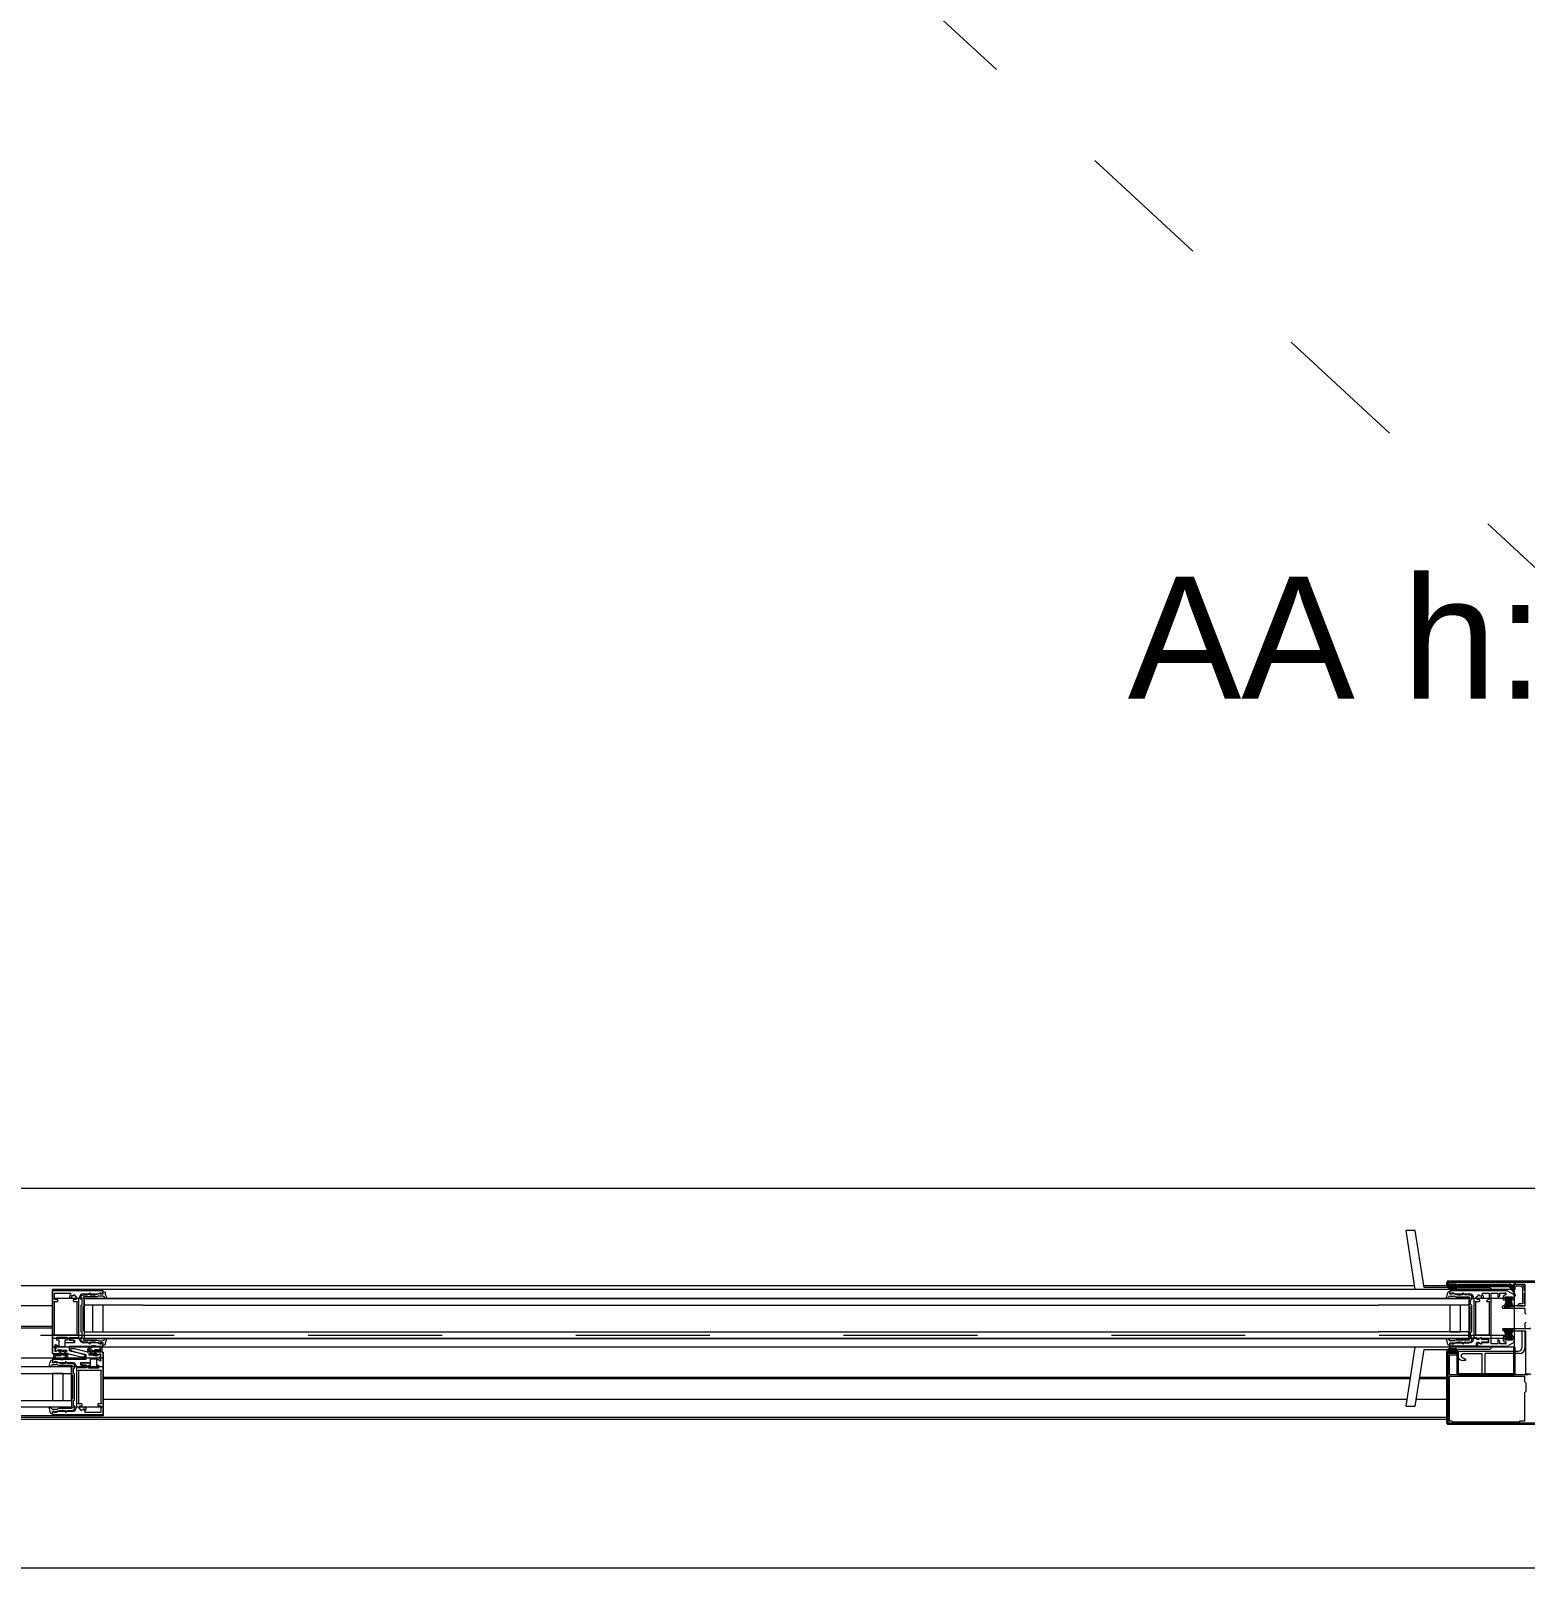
# Model space of a CAD drawing. Header units: metres. Extents: x -1.5 to 31.4, y -9.2 to 10.9.
# Drawn here: x 5.681 to 6.797, y -5.606 to -4.458 of the extents above; entities that cross this region are included whole.
import ezdxf

# ---------------------------------------------------------------- set-up
doc = ezdxf.new("R2010")
doc.units = ezdxf.units.M
doc.linetypes.add('Línea de rejilla', pattern=[0.022225, 0.0127, -0.003175, 0.003175, -0.003175])
doc.linetypes.add('Trazo', pattern=[0.0023, 0.0015, -0.0008])
for name, color, linetype, lineweight in [('A-DETL-GENF', 7, 'Continuous', 18), ('A-GLAZ', 7, 'Continuous', 18), ('A-WALL', 7, 'Continuous', 18), ('G-ANNO-TEXT', 7, 'Continuous', 9), ('G-IMPT', 7, 'Continuous', 18), ('S-GRID', 7, 'Continuous', 9)]:
    doc.layers.add(name, color=color, linetype=linetype, lineweight=lineweight)
doc.layers.add('A-DETL-HDLN', color=94, linetype='Trazo', lineweight=18, true_color=0x00a600)
doc.styles.add('Arial_2', font='arial.ttf', dxfattribs={"height": 0.091})

# ---------------------------------------------------------------- blocks, each defined once
blk = doc.blocks.new('VENTANA DOS HOJAS - A220 cm x H160 cm-2765769-ARQ_ELEC_PB')
at = {"layer": 'A-DETL-GENF', "color": 253, "true_color": 0xaaaaaa}
for p, q in [((0.0489, 0.0276), (0.9717, 0.0276)), ((0.0489, 0.0226), (0.9717, 0.0226)), ((0.0489, 0.0026), (0.9717, 0.0026)), ((0.0489, -0.0024), (0.9717, -0.0024))]:
    blk.add_line(p, q, dxfattribs=at)
at = {"layer": 'A-GLAZ', "color": 253, "true_color": 0xaaaaaa}
for p, q in [((0.999, 0.0782), (0.992, 0.0782)), ((0.992, 0.0782), (0.9989, 0.0342)), ((1.0058, 0.0357), (0.999, 0.0782)), ((0.9985, 0.037), (-1.023, 0.037)), ((1.023, 0.037), (1.0056, 0.037)), ((1.0249, 0.0357), (1.0058, 0.0357)), ((1.0249, 0.0357), (1.0549, 0.0357)), ((1.0249, 0.0357), (1.0249, 0.0342)), ((1.0564, 0.0342), (1.0549, 0.0357)), ((-0.0189, 0.0278), (-0.0189, 0.0342)), ((1.0729, 0.0342), (-0.0189, 0.0342)), ((-0.0189, -0.0025), (-0.0189, 0.0278)), ((-0.0189, 0.0278), (1.0729, 0.0278)), ((1.0729, 0.0342), (1.0729, 0.0278)), ((1.0729, 0.0278), (1.0729, -0.0025)), ((-0.0189, 0.0219), (-0.9928, 0.0219)), ((-0.0189, 0.0054), (-0.9954, 0.0054)), ((-0.0189, 0.0066), (-0.9952, 0.0066)), ((-0.0189, -0.0089), (-0.0189, -0.0025)), ((1.0729, -0.0025), (-0.0189, -0.0025)), ((1.0729, -0.0089), (-0.0189, -0.0089)), ((-0.0189, -0.0135), (-0.0189, -0.0089)), ((-0.0061, -0.0116), (-0.0061, -0.0089)), ((-0.0025, -0.01), (-0.0054, -0.01)), ((-0.0054, -0.01), (-0.0054, -0.0115)), ((0.0076, -0.0125), (-0.0025, -0.01)), ((0.9989, -0.0089), (0.992, -0.053)), ((0.999, -0.053), (1.0058, -0.0105)), ((1.0058, -0.0105), (1.0249, -0.0105)), ((1.0249, -0.0089), (1.0249, -0.0105)), ((1.0549, -0.0105), (1.0249, -0.0105)), ((1.0549, -0.0105), (1.0564, -0.009)), ((1.0729, -0.0025), (1.0729, -0.0089)), ((0.0189, -0.017), (-1.0729, -0.017)), ((-0.0189, -0.0135), (-0.0076, -0.0135)), ((-0.0076, -0.0135), (0.0025, -0.016)), ((0.0054, -0.0145), (-0.0061, -0.0116)), ((-0.0054, -0.0115), (0.0061, -0.0144)), ((0.0025, -0.016), (0.0054, -0.016)), ((0.0054, -0.016), (0.0054, -0.0145)), ((0.0061, -0.0144), (0.0061, -0.017)), ((0.0189, -0.0125), (0.0076, -0.0125)), ((0.0189, -0.0125), (0.0189, -0.017)), ((0.0189, -0.017), (0.0189, -0.0234)), ((-1.0729, -0.0234), (0.0189, -0.0234)), ((0.0189, -0.0234), (0.0189, -0.0537)), ((0.9954, -0.0314), (0.0189, -0.0314)), ((0.9952, -0.0326), (0.0189, -0.0326)), ((1.023, -0.0326), (1.0023, -0.0326)), ((1.023, -0.0314), (1.0025, -0.0314)), ((0.0189, -0.0537), (-1.0729, -0.0537)), ((0.9928, -0.0479), (0.0189, -0.0479)), ((0.0189, -0.0537), (0.0189, -0.0601)), ((0.992, -0.053), (0.999, -0.053)), ((1.023, -0.0479), (0.9999, -0.0479)), ((0.0189, -0.0601), (-1.0729, -0.0601)), ((1.023, -0.0615), (-0.9987, -0.0615)), ((1.023, -0.063), (-0.9985, -0.063))]:
    blk.add_line(p, q, dxfattribs=at)
at = {"layer": 'A-GLAZ', "color": 253, "lineweight": 35, "true_color": 0xaaaaaa}
for p, q in [((1.0935, 0.04), (1.023, 0.04)), ((1.023, 0.04), (1.023, 0.037)), ((1.023, 0.037), (1.0729, 0.037)), ((1.0729, 0.037), (1.0729, 0.0342)), ((1.0729, -0.0089), (1.0729, -0.0293)), ((1.0309, -0.0118), (1.023, -0.0118)), ((1.023, -0.0118), (1.023, -0.066)), ((1.0309, -0.0293), (1.0309, -0.0118)), ((1.0729, -0.0293), (1.0309, -0.0293)), ((1.023, -0.066), (1.0935, -0.066))]:
    blk.add_line(p, q, dxfattribs=at)
at = {"layer": 'G-IMPT', "color": 253, "true_color": 0xaaaaaa}
for p, q in [((1.029, 0.0351), (1.0249, 0.0351)), ((1.0707, 0.0359), (1.0731, 0.0359)), ((-0.006, 0.0281), (-0.0058, 0.028)), ((0.0184, 0.0293), (0.0158, 0.0293)), ((1.0254, 0.0293), (1.028, 0.0293)), ((1.0496, 0.028), (1.0498, 0.0281)), ((1.0664, 0.0301), (1.0659, 0.0301)), ((1.0663, 0.0212), (1.068, 0.0274)), ((1.0673, 0.0212), (1.0684, 0.0274)), ((1.0705, 0.0212), (1.0694, 0.0274)), ((1.0715, 0.0212), (1.0698, 0.0274)), ((1.0391, 0.0226), (1.0391, 0.0026)), ((1.0663, 0.004), (1.068, -0.0022)), ((1.0673, 0.004), (1.0684, -0.0022)), ((1.0705, 0.004), (1.0694, -0.0022)), ((1.0715, 0.004), (1.0698, -0.0022)), ((0.0158, -0.0041), (0.0184, -0.0041)), ((1.0249, -0.0099), (1.029, -0.0099)), ((1.028, -0.0041), (1.0254, -0.0041)), ((1.046, -0.0053), (1.0457, -0.0053)), ((1.0465, -0.0028), (1.0478, -0.002)), ((1.0478, -0.0062), (1.0465, -0.0054)), ((1.0659, -0.0049), (1.0664, -0.0049)), ((-0.0184, -0.0219), (-0.0158, -0.0219)), ((-0.0047, -0.0117), (0.0046, -0.014)), ((0.0047, -0.0143), (-0.0046, -0.012)), ((-0.0158, -0.0553), (-0.0184, -0.0553)), ((0.006, -0.0541), (0.0058, -0.054))]:
    blk.add_line(p, q, dxfattribs=at)
at = {"layer": 'G-IMPT', "color": 253, "true_color": 0xaaaaaa, "flags": 128}
for points in [[(1.0935, 0.04), (1.023, 0.04), (1.023, 0.037), (1.0257, 0.037), (1.024, 0.0385), (1.03, 0.0385), (1.0283, 0.037), (1.0309, 0.037), (1.0309, 0.0382), (1.0706, 0.0382), (1.0718, 0.037), (1.0725, 0.037), (1.0725, 0.0382), (1.081, 0.0382), (1.081, 0.0219), (1.065, 0.0219)], [(1.0233, 0.0366), (1.0233, 0.037), (1.0243, 0.0367), (1.0243, 0.0365), (1.0253, 0.0366), (1.0253, 0.0377), (1.0251, 0.0378), (1.0251, 0.0381), (1.0255, 0.0382), (1.0258, 0.0385), (1.0269, 0.0385), (1.0281, 0.0385), (1.0283, 0.0382), (1.0288, 0.0381), (1.0288, 0.0378), (1.0285, 0.0377), (1.0285, 0.0366), (1.0295, 0.0365), (1.0296, 0.0367), (1.0306, 0.037), (1.0305, 0.0366)], [(1.0787, 0.0375), (1.0774, 0.038), (1.0745, 0.038), (1.0733, 0.0387), (1.0727, 0.0387), (1.0727, 0.0381), (1.073, 0.0373), (1.073, 0.037), (1.0704, 0.037), (1.0704, 0.0382), (1.0694, 0.0382), (1.0694, 0.0359)], [(1.0748, 0.037), (1.0772, 0.037), (1.0785, 0.0365)], [(1.0792, 0.0355), (1.0792, 0.0234), (1.0765, 0.0234), (1.0754, 0.0223), (1.0754, 0.0219), (1.0812, 0.0219), (1.0812, 0.0234), (1.0807, 0.0234), (1.0807, 0.0315), (1.0812, 0.0315), (1.0812, 0.0335), (1.0807, 0.0335), (1.0807, 0.0347)], [(0.0044, 0.0309), (0.0156, 0.0309), (0.0169, 0.0317), (0.0174, 0.0317), (0.0174, 0.0309), (0.0189, 0.0309), (0.0189, 0.0332), (-0.0189, 0.0332), (-0.0189, -0.0135), (-0.017, -0.0135), (-0.0169, -0.0134), (-0.0168, -0.0135), (-0.0128, -0.0135), (-0.0128, -0.0128), (-0.0139, -0.0125), (-0.014, -0.0114), (-0.0149, -0.0109), (-0.0151, -0.0117), (-0.0166, -0.0122), (-0.0169, -0.0121), (-0.0169, -0.0068), (-0.0139, -0.0085), (-0.0139, -0.0037), (-0.0156, -0.0037), (-0.0156, -0.0015), (-0.008, -0.0015), (-0.008, -0.0037), (-0.0096, -0.0037), (-0.0096, -0.0053), (-0.0029, -0.0053), (-0.0029, -0.0037), (-0.0064, -0.0037), (-0.0064, -0.0016), (0.0009, -0.0016), (0.0009, 0.0274)], [(-0.0033, 0.0255), (-0.0031, 0.0252), (-0.0004, 0.0252), (-0.0004, 0.025), (-0.0007, 0.0245), (-0.0007, 0.0007), (-0.0004, 0.0002), (-0.0004, 0), (-0.0176, 0), (-0.0176, 0.0002), (-0.0173, 0.0007), (-0.0173, 0.0245), (-0.0176, 0.025), (-0.0176, 0.0252), (-0.0149, 0.0252), (-0.0149, 0.0267), (-0.0173, 0.0267), (-0.0173, 0.0316), (-0.0055, 0.0316), (-0.0052, 0.0307)], [(-0.0045, 0.0286), (-0.0047, 0.0298), (-0.0035, 0.0297), (-0.0025, 0.0304), (-0.002, 0.0293), (-0.0009, 0.0288), (-0.0017, 0.0278), (-0.0015, 0.0266), (-0.0027, 0.0268)], [(0.007, -0.005), (0.0043, -0.005), (0.0042, -0.005), (0.0025, -0.0042), (0.0025, -0.0015), (0.0033, -0.0013), (0.0033, 0.0025), (0.0025, 0.0027), (0.0025, 0.0126), (0.0025, 0.0225), (0.0033, 0.0227), (0.0033, 0.0265), (0.0025, 0.0267), (0.0025, 0.0294), (0.0042, 0.0302), (0.0043, 0.0302), (0.007, 0.0302)], [(0.0152, 0.0292), (0.0142, 0.0288), (0.0044, 0.0288), (0.0044, 0.0281), (0.0047, 0.0281), (0.0047, 0.0217), (0.0039, 0.0214), (0.0039, 0.0126), (0.0039, 0.0037), (0.0047, 0.0035), (0.0047, -0.0029), (0.0044, -0.0029), (0.0044, -0.0036), (0.0142, -0.0036), (0.0152, -0.004)], [(0.0489, 0.0226), (0.0047, 0.0226), (0.0047, 0.0276), (0.0489, 0.0276)], [(0.0081, 0.0307), (0.0089, 0.0317), (0.0094, 0.0313), (0.009, 0.0306), (0.0092, 0.0302), (0.011, 0.0302)], [(0.0147, 0.0308), (0.0167, 0.0317), (0.0167, 0.0309), (0.0189, 0.0309), (0.0186, 0.0328), (0.0204, 0.0322), (0.0204, 0.0318)], [(0.0214, 0.028), (0.0208, 0.0276), (0.0194, 0.0289)], [(0.9717, 0.0276), (1.0391, 0.0276), (1.0391, 0.0226), (0.9717, 0.0226)], [(1.0224, 0.028), (1.023, 0.0276), (1.0244, 0.0289)], [(1.0291, 0.0308), (1.0271, 0.0317), (1.0271, 0.0309), (1.0249, 0.0309), (1.0252, 0.0328), (1.0234, 0.0322), (1.0234, 0.0318)], [(1.0649, 0.0291), (1.0649, 0.0264), (1.0672, 0.0264), (1.0672, 0.0274), (1.0662, 0.0274), (1.0662, 0.0288), (1.0716, 0.0288), (1.0716, 0.0274), (1.0705, 0.0274), (1.0705, 0.0264), (1.0729, 0.0264), (1.0729, 0.0303), (1.0678, 0.0332), (1.0249, 0.0332), (1.0249, 0.0309), (1.0264, 0.0309), (1.0264, 0.0317), (1.0268, 0.0317), (1.0282, 0.0309), (1.0394, 0.0309)], [(1.0286, 0.0292), (1.0296, 0.0288), (1.0394, 0.0288), (1.0394, 0.0281), (1.0391, 0.0281), (1.0391, 0.0217), (1.0399, 0.0214), (1.0399, 0.0126), (1.0399, 0.0037), (1.0391, 0.0035), (1.0391, -0.0029), (1.0394, -0.0029), (1.0394, -0.0036), (1.0296, -0.0036), (1.0286, -0.004)], [(1.0357, 0.0307), (1.0349, 0.0317), (1.0344, 0.0313), (1.0348, 0.0306), (1.0346, 0.0302), (1.0328, 0.0302)], [(1.0368, -0.005), (1.0395, -0.005), (1.0396, -0.005), (1.0413, -0.0042), (1.0413, -0.0015), (1.0405, -0.0013), (1.0405, 0.0025), (1.0413, 0.0027), (1.0413, 0.0126), (1.0413, 0.0225), (1.0405, 0.0227), (1.0405, 0.0265), (1.0413, 0.0267), (1.0413, 0.0294), (1.0396, 0.0301), (1.0395, 0.0302), (1.0368, 0.0302)], [(1.0429, 0.0274), (1.0429, 0.0122), (1.0429, -0.0016), (1.0446, -0.0016), (1.046, -0.0029), (1.048, -0.0018), (1.0487, -0.0021), (1.0487, -0.0029), (1.0539, -0.0029), (1.0539, -0.0056), (1.0487, -0.0056), (1.0487, -0.0065), (1.0482, -0.0067), (1.0471, -0.0062), (1.047, -0.0062), (1.0468, -0.0053), (1.0459, -0.0057), (1.0453, -0.0075), (1.0459, -0.0077)], [(1.049, 0.0307), (1.0493, 0.0316), (1.0543, 0.0316), (1.0543, 0.0267), (1.0536, 0.0267), (1.0524, 0.0255), (1.0526, 0.0252), (1.0546, 0.0252), (1.0546, 0.025), (1.0543, 0.0245), (1.0543, 0.0007), (1.0546, 0.0002), (1.0546, 0), (1.0442, 0), (1.0442, 0.0002), (1.0445, 0.0007), (1.0445, 0.0123), (1.0445, 0.0245), (1.0442, 0.025), (1.0442, 0.0252), (1.0469, 0.0252), (1.0471, 0.0254)], [(1.0465, 0.0268), (1.0453, 0.0266), (1.0455, 0.0278), (1.0447, 0.0288), (1.0458, 0.0293), (1.0463, 0.0304), (1.0473, 0.0296), (1.0485, 0.0298), (1.0483, 0.0286)], [(1.0664, -0.0064), (1.0622, -0.0064), (1.0622, -0.0044), (1.061, -0.0032), (1.0607, -0.0034), (1.0607, -0.0064), (1.0559, -0.0064), (1.0559, 0.0121), (1.0554, 0.0126), (1.0559, 0.0131), (1.0559, 0.0316), (1.0607, 0.0316), (1.0607, 0.0286), (1.061, 0.0284), (1.0622, 0.0296), (1.0622, 0.0316), (1.0664, 0.0316)], [(1.0682, 0.0212), (1.0687, 0.0274), (1.0685, 0.0202), (1.0687, 0.0274), (1.0676, 0.0274), (1.0655, 0.0212), (1.0685, 0.0212), (1.0685, 0.0202)], [(1.0696, 0.0212), (1.0691, 0.0274), (1.0693, 0.0202), (1.0691, 0.0274), (1.0701, 0.0274), (1.0723, 0.0212), (1.0693, 0.0212), (1.0693, 0.0202)], [(1.0731, 0.0302), (1.0731, 0.0294), (1.0739, 0.0294), (1.0739, 0.0303)], [(0.0047, 0.0226), (0.0047, 0.0026), (0.0489, 0.0026)], [(1.064, 0.0209), (1.064, 0.0204), (1.081, 0.0204), (1.081, 0.0167), (1.082, 0.0157)], [(1.082, 0.0098), (1.081, 0.0088), (1.081, 0.0054), (1.0834, 0.0052)], [(0.0047, 0.0026), (0.0047, -0.0024), (0.0489, -0.0024)], [(0.9717, -0.0024), (1.0391, -0.0024), (1.0391, 0.0026), (0.9717, 0.0026)], [(1.085, 0.0055), (1.085, 0.0048), (1.0644, 0.0048), (1.0644, 0.0043)], [(1.0654, 0.0033), (1.0815, 0.0033), (1.0815, -0.0288), (1.085, -0.0288), (1.085, -0.0296)], [(1.0682, 0.004), (1.0687, -0.0022), (1.0685, 0.005), (1.0687, -0.0022), (1.0676, -0.0022), (1.0655, 0.004), (1.0685, 0.004), (1.0685, 0.005)], [(1.0696, 0.004), (1.0691, -0.0022), (1.0693, 0.005), (1.0691, -0.0022), (1.0701, -0.0022), (1.0723, 0.004), (1.0693, 0.004), (1.0693, 0.005)], [(1.079, -0.0089), (1.079, 0.0033), (1.081, 0.0033), (1.081, -0.0097)], [(-0.0165, -0.0073), (-0.0169, -0.0073), (-0.0169, -0.009), (-0.0165, -0.009), (-0.0165, -0.01), (-0.0169, -0.01), (-0.0169, -0.0117), (-0.0165, -0.0117)], [(0.0011, -0.0028), (-0.0035, -0.002), (-0.0059, -0.002), (-0.0059, -0.0037), (-0.0024, -0.0037), (-0.0024, -0.0057), (-0.0096, -0.0057), (-0.0096, -0.0085), (-0.0141, -0.0085), (-0.016, -0.0074)], [(-0.016, -0.0116), (-0.0141, -0.0105), (-0.0139, -0.0105), (-0.0102, -0.0111), (-0.0085, -0.0111), (-0.0085, -0.0125), (-0.0097, -0.0125), (-0.0097, -0.0135), (-0.0076, -0.0135)], [(-0.0061, -0.0101), (-0.0061, -0.008), (0.0189, -0.008), (0.0189, -0.0057), (0.0174, -0.0057), (0.0174, -0.0065), (0.0169, -0.0065), (0.0156, -0.0057), (0.0044, -0.0057)], [(0.0073, -0.0125), (-0.0026, -0.01), (-0.0045, -0.01)], [(0.0082, -0.0107), (0.0084, -0.011), (0.0088, -0.0109), (0.0104, -0.0109), (0.0109, -0.0116), (0.0117, -0.0116), (0.0129, -0.0106), (0.017, -0.0106), (0.0172, -0.01), (0.0168, -0.0099), (0.0171, -0.0089), (0.0174, -0.009), (0.0175, -0.0085), (0.0172, -0.0084), (0.0173, -0.008), (0.0186, -0.0082), (0.0186, -0.0084), (0.0182, -0.0083), (0.0179, -0.0101), (0.0179, -0.0116), (0.0175, -0.0119), (0.0171, -0.0116), (0.0134, -0.0116), (0.0126, -0.0123), (0.0126, -0.0135), (0.0135, -0.0135), (0.0135, -0.0145), (0.012, -0.0145), (0.0119, -0.0138), (0.0106, -0.0138), (0.0104, -0.0145), (0.0089, -0.0145), (0.0089, -0.0135), (0.0099, -0.0135), (0.0099, -0.0119), (0.0077, -0.0119), (0.0073, -0.0114)], [(0.0082, -0.0094), (0.008, -0.0091), (0.0088, -0.0085), (0.0091, -0.0088)], [(0.011, -0.005), (0.0092, -0.005), (0.009, -0.0054), (0.0094, -0.0061), (0.0089, -0.0065), (0.0081, -0.0055)], [(0.0094, -0.0086), (0.0093, -0.0083), (0.0095, -0.0082)], [(0.0101, -0.008), (0.0102, -0.0079), (0.0104, -0.0082)], [(0.011, -0.0081), (0.0109, -0.0077), (0.0111, -0.0077)], [(0.0118, -0.0076), (0.0119, -0.0076), (0.012, -0.008)], [(0.0124, -0.008), (0.0124, -0.0076), (0.0126, -0.0076)], [(0.013, -0.0076), (0.0131, -0.0089), (0.0128, -0.0089), (0.0126, -0.0089), (0.0126, -0.0086)], [(0.0204, -0.0066), (0.0204, -0.007), (0.0186, -0.0076), (0.0189, -0.0057), (0.0167, -0.0057), (0.0167, -0.0065), (0.0147, -0.0056)], [(0.0194, -0.0037), (0.0208, -0.0024), (0.0214, -0.0028)], [(1.0244, -0.0037), (1.023, -0.0024), (1.0224, -0.0028)], [(1.0305, -0.0114), (1.0306, -0.0118), (1.0296, -0.0115), (1.0295, -0.0113), (1.0285, -0.0114), (1.0285, -0.0124), (1.0288, -0.0126), (1.0288, -0.0129), (1.0283, -0.013), (1.0281, -0.0133), (1.0269, -0.0133), (1.0258, -0.0133), (1.0255, -0.013), (1.0251, -0.0129), (1.0251, -0.0126), (1.0253, -0.0124), (1.0253, -0.0114), (1.0243, -0.0113), (1.0243, -0.0115), (1.0233, -0.0118), (1.0233, -0.0114)], [(1.0234, -0.0066), (1.0234, -0.007), (1.0252, -0.0076), (1.0249, -0.0057), (1.0271, -0.0057), (1.0271, -0.0065), (1.0291, -0.0056)], [(1.0447, -0.0063), (1.0447, -0.008), (1.0249, -0.008), (1.0249, -0.0057), (1.0264, -0.0057), (1.0264, -0.0065), (1.0268, -0.0065), (1.0282, -0.0057), (1.0393, -0.0057)], [(1.0328, -0.005), (1.0346, -0.005), (1.0348, -0.0054), (1.0344, -0.0061), (1.0349, -0.0065), (1.0357, -0.0055)], [(1.0429, -0.0021), (1.0429, -0.0016), (1.044, -0.0016), (1.0453, -0.0029), (1.046, -0.0029)], [(1.0472, -0.008), (1.0678, -0.008), (1.0729, -0.0051), (1.0729, -0.0012), (1.0705, -0.0012), (1.0705, -0.0022), (1.0716, -0.0022), (1.0716, -0.0036), (1.0662, -0.0036), (1.0662, -0.0022), (1.0672, -0.0022), (1.0672, -0.0012), (1.0649, -0.0012), (1.0649, -0.0039)], [(1.0483, -0.0019), (1.0487, -0.0019), (1.0487, -0.0029), (1.0535, -0.0029), (1.0535, -0.0052), (1.0487, -0.0052), (1.0487, -0.0063), (1.0483, -0.0063)], [(-0.0214, -0.0232), (-0.0208, -0.0236), (-0.0194, -0.0223)], [(-0.0147, -0.0204), (-0.0167, -0.0195), (-0.0167, -0.0203), (-0.0189, -0.0203), (-0.0186, -0.0184), (-0.0204, -0.019), (-0.0204, -0.0194)], [(-0.0044, -0.0569), (-0.0156, -0.0569), (-0.017, -0.0577), (-0.0174, -0.0577), (-0.0174, -0.0569), (-0.0189, -0.0569), (-0.0189, -0.0592), (0.0189, -0.0592), (0.0189, -0.0125), (0.017, -0.0125), (0.0169, -0.0126), (0.0168, -0.0125), (0.0128, -0.0125), (0.0128, -0.0132), (0.0139, -0.0135), (0.014, -0.0146), (0.0149, -0.0151), (0.0151, -0.0143), (0.0166, -0.0138), (0.0169, -0.0139), (0.0169, -0.0192), (0.0139, -0.0175), (0.0139, -0.0223), (0.0156, -0.0223), (0.0156, -0.0245), (0.008, -0.0245), (0.008, -0.0223), (0.0096, -0.0223), (0.0096, -0.0207), (0.0029, -0.0207), (0.0029, -0.0223), (0.0064, -0.0223), (0.0064, -0.0244), (-0.0009, -0.0244), (-0.0009, -0.0534)], [(0.0061, -0.0159), (0.0061, -0.018), (-0.0189, -0.018), (-0.0189, -0.0203), (-0.0174, -0.0203), (-0.0174, -0.0195), (-0.0169, -0.0195), (-0.0156, -0.0203), (-0.0044, -0.0203)], [(-0.0082, -0.0153), (-0.0084, -0.015), (-0.0089, -0.0151), (-0.0104, -0.0151), (-0.0109, -0.0144), (-0.0117, -0.0144), (-0.0129, -0.0154), (-0.017, -0.0154), (-0.0172, -0.016), (-0.0168, -0.0161), (-0.0171, -0.0171), (-0.0174, -0.017), (-0.0175, -0.0175), (-0.0172, -0.0176), (-0.0173, -0.018), (-0.0186, -0.0178), (-0.0186, -0.0176), (-0.0182, -0.0177), (-0.0179, -0.0159), (-0.0179, -0.0144), (-0.0175, -0.0141), (-0.0171, -0.0144), (-0.0134, -0.0144), (-0.0126, -0.0137), (-0.0126, -0.0125), (-0.0135, -0.0125), (-0.0135, -0.0115), (-0.012, -0.0115), (-0.0119, -0.0122), (-0.0106, -0.0122), (-0.0104, -0.0115), (-0.0089, -0.0115), (-0.0089, -0.0125), (-0.0099, -0.0125), (-0.0099, -0.0141), (-0.0077, -0.0141), (-0.0073, -0.0146)], [(-0.0152, -0.022), (-0.0142, -0.0224), (-0.0044, -0.0224), (-0.0044, -0.0231), (-0.0047, -0.0231), (-0.0047, -0.0295), (-0.0039, -0.0297), (-0.0039, -0.0386), (-0.0039, -0.0474), (-0.0047, -0.0477), (-0.0047, -0.0541), (-0.0044, -0.0541), (-0.0044, -0.0548), (-0.0142, -0.0548), (-0.0152, -0.0552)], [(-0.013, -0.0184), (-0.0131, -0.0171), (-0.0128, -0.0171), (-0.0126, -0.0171), (-0.0126, -0.0174)], [(-0.0124, -0.018), (-0.0124, -0.0184), (-0.0126, -0.0184)], [(-0.0118, -0.0184), (-0.0119, -0.0184), (-0.012, -0.018)], [(-0.011, -0.0179), (-0.0109, -0.0183), (-0.0111, -0.0183)], [(-0.0081, -0.0205), (-0.0089, -0.0195), (-0.0094, -0.0199), (-0.009, -0.0206), (-0.0092, -0.021), (-0.011, -0.021)], [(-0.0101, -0.018), (-0.0102, -0.0181), (-0.0104, -0.0178)], [(-0.0094, -0.0174), (-0.0093, -0.0177), (-0.0095, -0.0178)], [(-0.0082, -0.0166), (-0.008, -0.0169), (-0.0088, -0.0175), (-0.0091, -0.0172)], [(-0.0073, -0.0135), (0.0026, -0.016), (0.0045, -0.016)], [(-0.007, -0.0562), (-0.0043, -0.0562), (-0.0042, -0.0562), (-0.0025, -0.0554), (-0.0025, -0.0527), (-0.0033, -0.0525), (-0.0033, -0.0487), (-0.0025, -0.0485), (-0.0025, -0.0386), (-0.0025, -0.0287), (-0.0033, -0.0285), (-0.0033, -0.0247), (-0.0025, -0.0245), (-0.0025, -0.0218), (-0.0042, -0.021), (-0.0043, -0.021), (-0.007, -0.021)], [(-0.0011, -0.0232), (0.0035, -0.024), (0.0059, -0.024), (0.0059, -0.0223), (0.0024, -0.0223), (0.0024, -0.0203), (0.0096, -0.0203), (0.0096, -0.0175), (0.0141, -0.0175), (0.016, -0.0186)], [(0.016, -0.0144), (0.0141, -0.0155), (0.0139, -0.0155), (0.0102, -0.0149), (0.0085, -0.0149), (0.0085, -0.0135), (0.0097, -0.0135), (0.0097, -0.0125), (0.0076, -0.0125)], [(0.0165, -0.0187), (0.0169, -0.0187), (0.0169, -0.017), (0.0165, -0.017), (0.0165, -0.016), (0.0169, -0.016), (0.0169, -0.0143), (0.0165, -0.0143)], [(1.0935, -0.066), (1.023, -0.066), (1.023, -0.0118), (1.0257, -0.0118), (1.024, -0.0133), (1.03, -0.0133), (1.0283, -0.0118), (1.0309, -0.0118), (1.0309, -0.0148), (1.0245, -0.0148), (1.0245, -0.0293), (1.0834, -0.0293)], [(1.0303, -0.0151), (1.0303, -0.0148), (1.0311, -0.0148), (1.0311, -0.0118), (1.076, -0.0118)], [(1.0342, -0.0165), (1.0366, -0.0177), (1.0366, -0.0188), (1.0351, -0.0188)], [(1.077, -0.0136), (1.0744, -0.0136), (1.0741, -0.0133), (1.0738, -0.0136), (1.0511, -0.0136), (1.0511, -0.018), (1.0508, -0.0183), (1.0511, -0.0186), (1.0511, -0.0293), (1.0491, -0.0293), (1.0491, -0.0138), (1.0348, -0.0138)], [(-0.0489, -0.0286), (-0.0047, -0.0286), (-0.0047, -0.0236), (-0.0489, -0.0236)], [(-0.0489, -0.0486), (-0.0047, -0.0486), (-0.0047, -0.0286)], [(0.0033, -0.0515), (0.0031, -0.0512), (0.0004, -0.0512), (0.0004, -0.051), (0.0007, -0.0505), (0.0007, -0.0267), (0.0004, -0.0262), (0.0004, -0.026), (0.0176, -0.026), (0.0176, -0.0262), (0.0173, -0.0267), (0.0173, -0.0505), (0.0176, -0.051), (0.0176, -0.0512), (0.0149, -0.0512), (0.0149, -0.0527), (0.0173, -0.0527), (0.0173, -0.0576), (0.0055, -0.0576), (0.0052, -0.0567)], [(-0.0047, -0.0486), (-0.0047, -0.0536), (-0.0489, -0.0536)], [(-0.0194, -0.0549), (-0.0208, -0.0536), (-0.0214, -0.054)], [(-0.0204, -0.0578), (-0.0204, -0.0582), (-0.0186, -0.0588), (-0.0189, -0.0569), (-0.0167, -0.0569), (-0.0167, -0.0577), (-0.0147, -0.0568)], [(-0.011, -0.0562), (-0.0092, -0.0562), (-0.009, -0.0566), (-0.0094, -0.0573), (-0.0089, -0.0577), (-0.0081, -0.0567)], [(0.0045, -0.0546), (0.0047, -0.0558), (0.0035, -0.0557), (0.0025, -0.0564), (0.002, -0.0553), (0.0009, -0.0548), (0.0017, -0.0538), (0.0015, -0.0526), (0.0027, -0.0528)]]:
    blk.add_lwpolyline(points, dxfattribs=at)
for points in [[(1.0269, 0.038), (1.026, 0.038), (1.026, 0.0361), (1.0278, 0.0361), (1.0278, 0.038)], [(1.0665, 0.0274), (1.0665, 0.0282), (1.0713, 0.0282), (1.0713, 0.0274), (1.0665, 0.0274), (1.0713, 0.0274)], [(0.0109, 0.0026), (0.0189, 0.0026), (0.0189, 0.0226), (0.0109, 0.0226)], [(1.0249, 0.0026), (1.0329, 0.0026), (1.0329, 0.0226), (1.0249, 0.0226)], [(1.0269, -0.0128), (1.0278, -0.0128), (1.0278, -0.0109), (1.026, -0.0109), (1.026, -0.0128)], [(1.0665, -0.0022), (1.0665, -0.003), (1.0713, -0.003), (1.0713, -0.0022), (1.0665, -0.0022), (1.0713, -0.0022)], [(-0.0109, -0.0286), (-0.0189, -0.0286), (-0.0189, -0.0486), (-0.0109, -0.0486)], [(1.0244, -0.064), (1.0263, -0.064), (1.0269, -0.0646), (1.0769, -0.0646), (1.0775, -0.064), (1.081, -0.064), (1.081, -0.0427), (1.082, -0.0417), (1.082, -0.0358), (1.081, -0.0348), (1.081, -0.0308), (1.0244, -0.0308)]]:
    blk.add_lwpolyline(points, close=True, dxfattribs=at)
at = {"layer": 'G-IMPT', "color": 253, "true_color": 0xaaaaaa}
for centre, radius, start, end in [((1.0249, 0.0367), 0.00159, 183.8759, 270.0615), ((1.029, 0.0367), 0.00157, 270.0628, 356.9145), ((1.0638, 0.0284), 0.00945, 11.3, 53.5206), ((1.0638, 0.0284), 0.0102, 10.8485, 47.8415), ((1.0731, 0.037), 0.001, 270, 330), ((1.0748, 0.0359), 0.001, 90, 150), ((1.0782, 0.0355), 0.001, 0, 70), ((1.0777, 0.0347), 0.003, 360, 70), ((-0.0053, 0.0288), 0.001, 164.2465, 225), ((-0.0031, 0.0282), 0.00325, 129.3459, 164.2465), ((-0.0053, 0.0285), 0.00075, 225, 315), ((-0.0053, 0.0285), 0.00075, 315, 8.1566), ((-0.0028, 0.026), 0.00075, 135, 225), ((-0.0028, 0.026), 0.00075, 81.8434, 135), ((0.0044, 0.0274), 0.0035, 90, 180), ((0.007, 0.0317), 0.00146, 269.9999, 320), ((0.011, 0.0424), 0.0122, 269.9396, 287.8336), ((0.0158, 0.0278), 0.0015, 89.9999, 110.9417), ((0.0184, 0.0278), 0.0015, 48.0789, 90), ((0.0319, 0.0329), 0.0115, 185.4767, 204.7929), ((1.0119, 0.0329), 0.0115, 335.2071, 354.5233), ((1.0254, 0.0278), 0.0015, 90, 131.9211), ((1.028, 0.0278), 0.0015, 69.0583, 90.0001), ((1.0328, 0.0424), 0.0122, 252.1664, 270.0604), ((1.0368, 0.0317), 0.00146, 220, 270.0001), ((1.0394, 0.0274), 0.0035, 360, 90), ((1.0466, 0.026), 0.00075, 45, 98.1566), ((1.0466, 0.026), 0.000752, 311.6627, 45.003), ((1.0491, 0.0285), 0.00075, 171.8618, 315), ((1.0469, 0.0282), 0.00325, 15.7325, 50.6542), ((1.0491, 0.0288), 0.001, 315, 15.7324), ((1.0659, 0.0291), 0.001, 90, 180), ((1.0664, 0.0309), 0.00075, 270, 90), ((1.065, 0.0209), 0.001, 90, 180), ((1.0654, 0.0043), 0.001, 180, 270), ((-0.0165, -0.0083), 0.001, 60, 89.9999), ((-0.0041, -0.0101), 0.002, 179.9999, 256), ((-0.0045, -0.0108), 0.00085, 90, 256), ((0.0045, -0.0022), 0.0035, 189.9009, 268.3655), ((0.007, -0.0065), 0.00146, 40, 90.0001), ((0.0082, -0.0108), 0.001, 131.256, 213.537), ((0.0123, -0.0143), 0.00633, 129.4485, 138.5077), ((0.0135, -0.0161), 0.00751, 96.851, 134.4046), ((0.0123, -0.0143), 0.00633, 116.5088, 120.3881), ((-0.0049, 0.028), 0.039, 291.6266, 292.5919), ((0.0123, -0.0143), 0.00633, 101.6124, 107.4537), ((0.011, -0.0172), 0.0122, 72.1664, 90.0604), ((0.0066, 0.031), 0.039, 276.6026, 277.5679), ((0.0123, -0.0143), 0.00633, 88.2854, 92.5573), ((0.0121, 0.0314), 0.039, 270.6937, 271.2257), ((0.0158, -0.0026), 0.0015, 249.0583, 270.0001), ((0.0184, -0.0026), 0.0015, 270, 311.9211), ((0.0319, -0.0077), 0.0115, 155.2071, 174.5233), ((1.0119, -0.0077), 0.0115, 5.4767, 24.7929), ((1.0249, -0.0115), 0.00158, 90, 176.518), ((1.0254, -0.0026), 0.0015, 228.0789, 270), ((1.028, -0.0026), 0.0015, 269.9999, 290.9417), ((1.029, -0.0115), 0.00158, 3.482, 90), ((1.0328, -0.0172), 0.0122, 89.9396, 107.8336), ((1.0368, -0.0065), 0.00146, 89.9999, 140), ((1.0392, -0.002), 0.00368, 270.8408, 358.8555), ((1.0457, -0.0063), 0.001, 90, 180), ((1.0482, -0.0007), 0.00739, 251.5697, 262.123), ((1.046, -0.0019), 0.001, 270.0001, 300), ((1.046, -0.0063), 0.001, 60.0001, 90), ((1.0483, -0.0029), 0.001, 90, 119.9999), ((1.0483, -0.0053), 0.001, 240, 269.9999), ((1.0659, -0.0039), 0.001, 180, 270), ((1.0664, -0.0056), 0.00075, 270, 90), ((1.076, -0.0089), 0.003, 270, 0), ((1.077, -0.0097), 0.004, 270, 0), ((-0.0319, -0.0183), 0.0115, 335.2071, 354.5233), ((-0.0184, -0.0234), 0.0015, 90, 131.9211), ((-0.0165, -0.0107), 0.001, 270.0001, 300), ((-0.0158, -0.0234), 0.0015, 69.0583, 90.0001), ((-0.011, -0.0088), 0.0122, 252.1664, 270.0604), ((-0.0121, -0.0574), 0.039, 90.6937, 91.2257), ((-0.0135, -0.0099), 0.00751, 276.851, 314.4046), ((-0.0123, -0.0117), 0.00633, 268.2854, 272.5573), ((-0.0066, -0.057), 0.039, 96.6026, 97.5679), ((-0.0123, -0.0117), 0.00633, 281.6124, 287.4537), ((0.0049, -0.054), 0.039, 111.6266, 112.5919), ((-0.0123, -0.0117), 0.00633, 296.5088, 300.3881), ((-0.0123, -0.0117), 0.00633, 309.4485, 318.5077), ((-0.007, -0.0195), 0.00146, 220, 270.0001), ((-0.0076, -0.0145), 0.001, 76, 90.0001), ((-0.0082, -0.0152), 0.001, 311.256, 33.537), ((-0.0045, -0.0238), 0.0035, 9.9009, 88.3655), ((0.0045, -0.0152), 0.00085, 270, 76), ((0.0041, -0.0159), 0.002, 359.9999, 76), ((0.0076, -0.0115), 0.001, 256, 270.0001), ((0.0165, -0.0153), 0.001, 90.0001, 120), ((0.0165, -0.0177), 0.001, 240, 269.9999), ((1.0351, -0.0138), 0.005, 194.1835, 270), ((1.0348, -0.0152), 0.0014, 90, 245), ((-0.0319, -0.0589), 0.0115, 5.4767, 24.7929), ((-0.0184, -0.0538), 0.0015, 228.0789, 270), ((-0.0158, -0.0538), 0.0015, 269.9999, 290.9417), ((-0.011, -0.0684), 0.0122, 89.9396, 107.8336), ((-0.007, -0.0577), 0.00146, 89.9999, 140), ((-0.0044, -0.0534), 0.0035, 270, 0), ((0.0028, -0.052), 0.00075, 261.8434, 315), ((0.0028, -0.052), 0.00075, 315, 45), ((0.0053, -0.0545), 0.00075, 135, 188.1566), ((0.0053, -0.0545), 0.00075, 45, 135), ((0.0031, -0.0542), 0.00325, 309.3459, 344.2465), ((0.0053, -0.0548), 0.001, 344.2465, 45)]:
    blk.add_arc(centre, radius, start, end, dxfattribs=at)

msp = doc.modelspace()

# ---------------------------------------------------------------- linework, layer by layer
at = {"layer": 'A-DETL-HDLN'}
msp.add_line((4.1257, -2.3823), (7.3057, -5.3223), dxfattribs=at)
at = {"layer": 'A-WALL', "color": 253, "true_color": 0xaaaaaa}
for p, q in [((4.6157, -5.3223), (6.8157, -5.3223)), ((6.8157, -5.6063), (4.6157, -5.6063))]:
    msp.add_line(p, q, dxfattribs=at)
at = {"layer": 'S-GRID', "color": 8, "linetype": 'Línea de rejilla', "true_color": 0x808080}
msp.add_line((-1.5122, -5.4323), (15.5819, -5.4323), dxfattribs=at)

# ---------------------------------------------------------------- block references
at = {"layer": 'A-GLAZ', "color": 253, "true_color": 0xaaaaaa}
msp.add_blockref('VENTANA DOS HOJAS - A220 cm x H160 cm-2765769-ARQ_ELEC_PB', (5.7157, -5.4323), dxfattribs=at)

# ---------------------------------------------------------------- texts
at = {"layer": 'G-ANNO-TEXT', "color": 1, "true_color": 0xff0000, "insert": (6.5001, -4.8656), "char_height": 0.091, "width": 0.796877, "attachment_point": 1, "style": 'Arial_2'}
msp.add_mtext('AA h:2.20m', dxfattribs=at)

doc.saveas('drawing.dxf')
